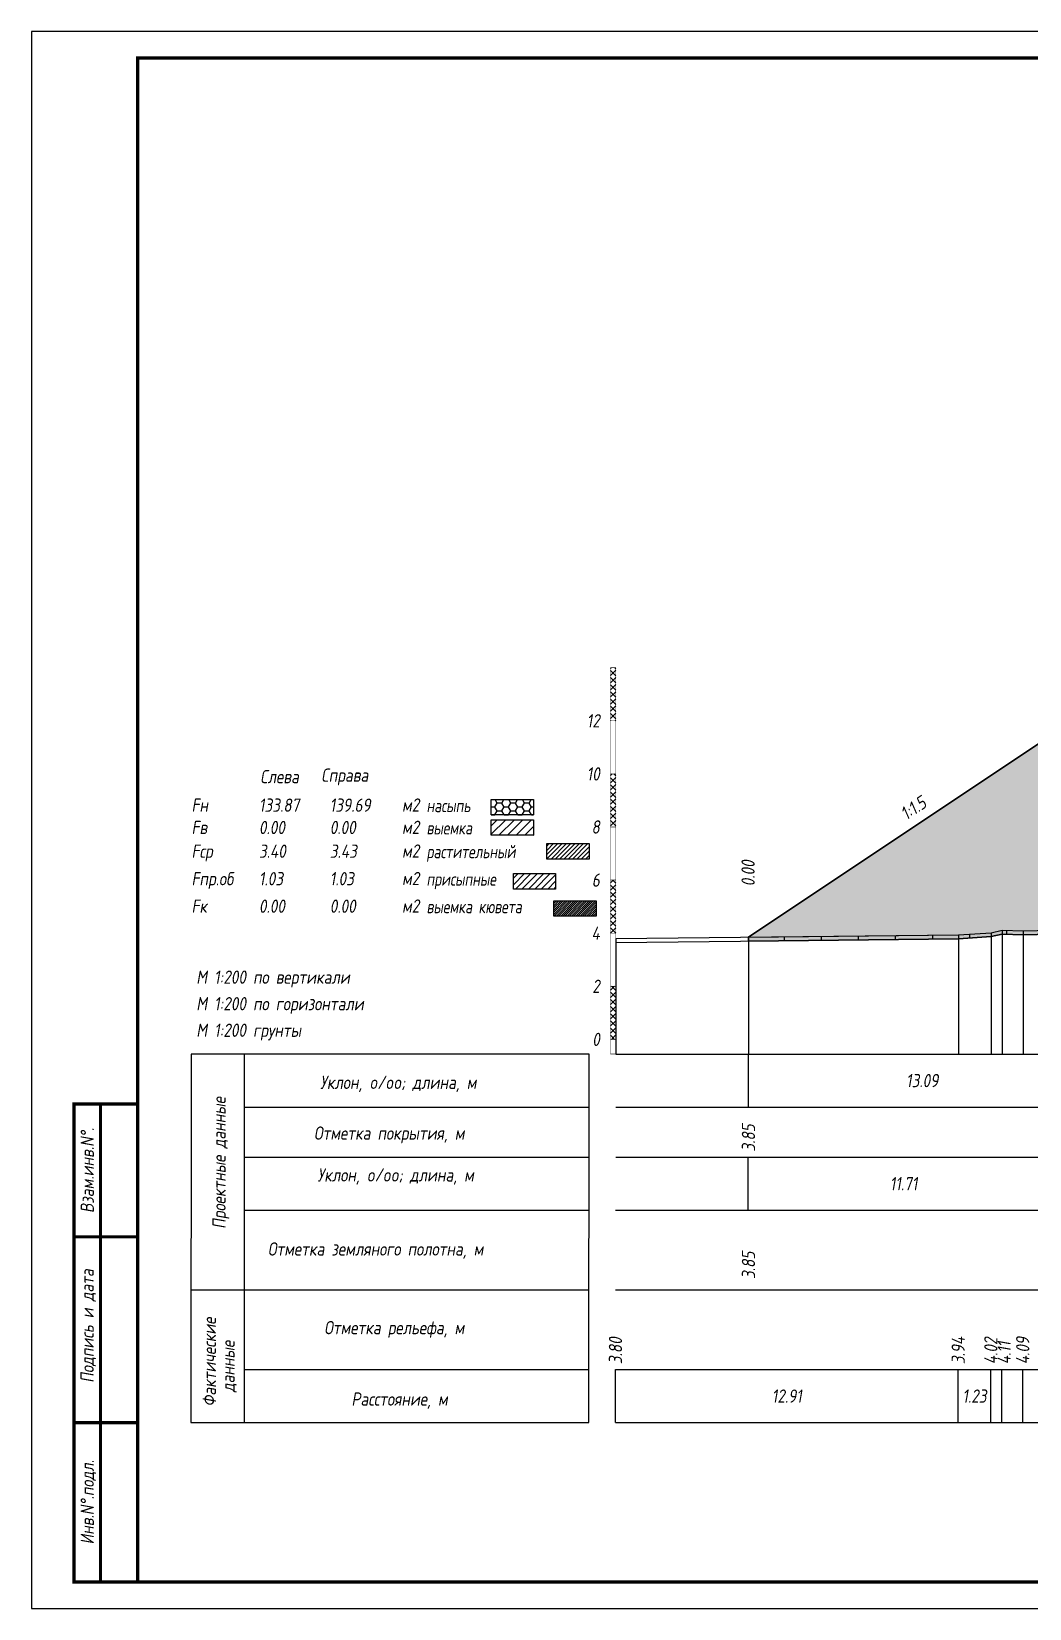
# Model space of a CAD drawing. Extents: x -717 to 1451, y -133302 to 233.
# Drawn here: x -30.1 to 157.9, y -102909.4 to -102612.4 of the extents above; entities that cross this region are included whole.
import ezdxf
from ezdxf.enums import TextEntityAlignment as Align

# ---------------------------------------------------------------- set-up
doc = ezdxf.new("R2010")
doc.units = 0
for name, color, linetype in [('Зарамочное оформление', 7, 'Continuous'), ('Код_510', 7, 'Continuous'), ('Код_514', 1, 'Continuous'), ('Код_516', 1, 'Continuous'), ('Контур_0', 7, 'Continuous'), ('Контур_508', 7, 'Continuous'), ('Контур_512', 7, 'Continuous'), ('Контур_513', 7, 'Continuous'), ('Контур_818', 7, 'Continuous'), ('Красный поперечник', 1, 'Continuous'), ('Линейка абсолютных высот', 7, 'Continuous'), ('Объем выемки', 7, 'Continuous'), ('Объем кюветов', 7, 'Continuous'), ('Объем насыпи', 7, 'Continuous'), ('Объем присыпных обочин', 7, 'Continuous'), ('Объем срезки растительного слоя', 7, 'Continuous'), ('Объём_2650', 7, 'Continuous'), ('Объём_2661', 7, 'Continuous'), ('Объём_2666', 7, 'Continuous'), ('Объём_2667', 7, 'Continuous'), ('Объём_2668', 7, 'Continuous'), ('Объём_2669', 7, 'Continuous'), ('Объём_2675', 7, 'Continuous'), ('Рабочие отметки', 7, 'Continuous'), ('Таблица', 7, 'Continuous'), ('Уклоны проезжей части', 7, 'Continuous'), ('Черный поперечник', 3, 'Continuous')]:
    doc.layers.add(name, color=color, linetype=linetype)
for name, color, linetype, true_color in [('Контур_2570', 7, 'Continuous', 0x80ff00), ('Контур_2736', 4, 'Continuous', 0x00ffff), ('Контур_2737', 4, 'Continuous', 0x00ffff), ('Контур_2738', 4, 'Continuous', 0x00ffff), ('Контур_2739', 4, 'Continuous', 0x00ffff), ('Контур_2741', 4, 'Continuous', 0x00ffff), ('Контур_2742', 4, 'Continuous', 0x00ffff), ('Контур_2743', 4, 'Continuous', 0x00ffff), ('Контур_2744', 7, 'Continuous', 0xa4ffff), ('Контур_2745', 7, 'Continuous', 0xa4ffff), ('Контур_2747', 4, 'Continuous', 0x00ffff), ('Контур_2748', 4, 'Continuous', 0x00ffff), ('Контур_2749', 4, 'Continuous', 0x00ffff), ('Контур_2750', 4, 'Continuous', 0x00ffff), ('Контур_2751', 4, 'Continuous', 0x00ffff), ('Контур_2752', 4, 'Continuous', 0x00ffff), ('Контур_703', 4, 'Continuous', 0x00ffff), ('Контур_705', 4, 'Continuous', 0x00ffff), ('Контур_707', 4, 'Continuous', 0x00ffff), ('Контур_720', 131, 'Continuous', 0xaaffff), ('Объём_2563', 7, 'Continuous', 0xff8000), ('Объём_2570', 7, 'Continuous', 0x80ff00), ('Объём_2600', 7, 'Continuous', 0x808000), ('Объём_2620', 2, 'Continuous', 0xffff00)]:
    doc.layers.add(name, color=color, linetype=linetype, true_color=true_color)
doc.styles.add('М', font='romand.shx', dxfattribs={"width": 0.8, "oblique": 10, "height": 2.5})
pattern_1 = [(45.0000013, (0, 0), (-0.6735192404, 0.673519211), []), (135.0000003, (0, 0), (-0.673519222, -0.67351923), [])]
pattern_2 = [(0, (0, 0), (0, 6.985), [5.08, -1.905]), (90, (0, 0), (-6.985, 4e-16), [5.08, -1.905])]

# ---------------------------------------------------------------- blocks, each defined once
blk = doc.blocks.new('условные обозначения')
at = {"layer": 'Объём_2563'}
h = blk.add_hatch(dxfattribs=at)
h.set_pattern_fill('ANSI31', color=256, scale=0.3)
h.set_pattern_definition([(45, (-34.5, -100.5), (-0.673519, 0.673519), [])])
h.paths.add_polyline_path([(18.26, 7.53), (27.08, 7.53), (27.08, 4.62), (18.26, 4.62)])
at = {"layer": 'Объём_2570'}
h = blk.add_hatch(dxfattribs=at)
h.set_pattern_fill('ANSI31', color=3, scale=0.2)
h.set_pattern_definition([(45, (-32.9034, -100.5), (-0.4490128, 0.4490128), [])])
h.paths.add_polyline_path([(25.29, 13.16), (34.12, 13.16), (34.12, 10.25), (25.29, 10.25)])
at = {"layer": 'Объём_2600'}
h = blk.add_hatch(dxfattribs=at)
h.set_pattern_fill('ANSI31', color=6, scale=0.4)
h.set_pattern_definition([(45, (-34.5, -100.5), (-0.898026, 0.898026), [])])
h.paths.add_polyline_path([(13.63, 17.67), (22.46, 17.67), (22.46, 14.76), (13.63, 14.76)])
at = {"layer": 'Объём_2620'}
h = blk.add_hatch(dxfattribs=at)
h.set_pattern_fill('ANSI31', color=2, scale=0.1)
h.set_pattern_definition([(45, (-33.755, -100.5), (-0.2245064, 0.2245064), [])])
h.paths.add_polyline_path([(26.75, 2.41), (35.57, 2.41), (35.57, -0.5), (26.75, -0.5)])
at = {"layer": 'Объём_2650'}
h = blk.add_hatch(dxfattribs=at)
h.set_pattern_fill('HONEY', color=5, scale=0.3)
h.set_pattern_definition([(0, (-34.5, -100.5), (1.42875, 0.824889), [0.9525, -1.905]), (120, (-34.5, -100.5), (-1.42875, 0.824889), [0.9525, -1.905]), (60, (-34.5, -100.5), (3e-09, 1.6497784), [-1.905, 0.9525])])
h.paths.add_polyline_path([(13.63, 21.49), (22.46, 21.49), (22.46, 18.58), (13.63, 18.58)])
at = {"layer": 'Объём_2563'}
blk.add_lwpolyline([(18.26, 7.53), (27.08, 7.53), (27.08, 4.62), (18.26, 4.62)], close=True, dxfattribs=at)
at = {"layer": 'Объём_2620', "color": 2}
blk.add_lwpolyline([(26.75, 2.41), (35.57, 2.41), (35.57, -0.5), (26.75, -0.5)], close=True, dxfattribs=at)
at = {"layer": 'Объём_2650', "color": 5}
blk.add_lwpolyline([(13.63, 21.49), (22.46, 21.49), (22.46, 18.58), (13.63, 18.58)], close=True, dxfattribs=at)
at = {"layer": 'Объём_2650', "color": 6}
blk.add_lwpolyline([(13.63, 17.67), (22.46, 17.67), (22.46, 14.76), (13.63, 14.76)], close=True, dxfattribs=at)
at = {"layer": 'Объём_2650', "color": 3}
blk.add_lwpolyline([(25.29, 13.16), (34.12, 13.16), (34.12, 10.25), (25.29, 10.25)], close=True, dxfattribs=at)
at = {"layer": 'Объем насыпи', "color": 1, "style": 'М', "oblique": 10, "width": 0.8}
for s, p in [('насыпь', (0.09, 19.09)), ('выемка', (0.09, 14.89)), ('растительный', (0.09, 10.42)), ('присыпные', (0.09, 5.24)), ('выемка кювета', (0.09, 0.06))]:
    blk.add_text(s, height=2.5, dxfattribs=at).set_placement(p)

msp = doc.modelspace()

# ---------------------------------------------------------------- hatches: boundary and pattern name
at = {"transparency": 33554681}
h = msp.add_hatch(dxfattribs=at)
h.set_pattern_fill('ANGLE', color=256)
h.set_pattern_definition(pattern_2)
h.paths.add_polyline_path([(218.21, -102784.744), (215.755, -102784.787), (214.901, -102783.654), (213.308, -102783.551), (205.724, -102783.426), (162.005, -102782.439), (156.714, -102782.553), (152.785, -102782.425), (150.707, -102782.894), (144.564, -102783.3), (105, -102783.729), (105, -102782.979), (144.564, -102782.55), (150.707, -102782.144), (152.785, -102781.675), (156.714, -102781.803), (162.005, -102781.689), (205.724, -102782.676), (213.308, -102782.801), (214.901, -102782.904), (215.755, -102784.037), (218.21, -102783.994)])
h = msp.add_hatch(dxfattribs=at)
h.set_pattern_fill('ANGLE', color=256)
h.set_pattern_definition(pattern_2)
h.paths.add_polyline_path([(218.21, -102784.744), (215.755, -102784.787), (214.901, -102783.654), (213.308, -102783.551), (205.724, -102783.426), (162.005, -102782.439), (156.714, -102782.553), (152.785, -102782.425), (150.707, -102782.894), (144.564, -102783.3), (105, -102783.729), (105, -102782.979), (144.564, -102782.55), (150.707, -102782.144), (152.785, -102781.675), (156.714, -102781.803), (162.005, -102781.689), (205.724, -102782.676), (213.308, -102782.801), (214.901, -102782.904), (215.755, -102784.037), (218.21, -102783.994)])
at = {"layer": 'Линейка абсолютных высот'}
h = msp.add_hatch(dxfattribs=at)
h.set_pattern_fill('ANSI37', scale=0.3, style=0)
h.set_pattern_definition(pattern_1)
h.paths.add_polyline_path([(80, -102742.24), (80, -102732.24), (79, -102732.24), (79, -102742.24)])
h = msp.add_hatch(dxfattribs=at)
h.set_pattern_fill('ANSI37', scale=0.3, style=0)
h.set_pattern_definition(pattern_1)
h.paths.add_polyline_path([(80, -102762.24), (80, -102752.24), (79, -102752.24), (79, -102762.24)])
h = msp.add_hatch(dxfattribs=at)
h.set_pattern_fill('ANSI37', scale=0.3, style=0)
h.set_pattern_definition(pattern_1)
h.paths.add_polyline_path([(80, -102782.24), (80, -102772.24), (79, -102772.24), (79, -102782.24)])
h = msp.add_hatch(dxfattribs=at)
h.set_pattern_fill('ANSI37', scale=0.3, style=0)
h.set_pattern_definition(pattern_1)
h.paths.add_polyline_path([(80, -102802.24), (80, -102792.24), (79, -102792.24), (79, -102802.24)])
at = {"layer": 'Объём_2600'}
h = msp.add_hatch(dxfattribs=at)
h.set_pattern_fill('HONEY', color=5, scale=0.3)
h.paths.add_polyline_path([(105, -102782.979), (163.568, -102743.933), (218.21, -102742.294), (218.21, -102784.744), (215.755, -102784.787), (214.901, -102783.654), (213.308, -102783.551), (205.724, -102783.426), (162.005, -102782.439), (156.714, -102782.553), (152.785, -102782.425), (150.707, -102782.894), (144.564, -102783.3), (105, -102783.729)])

# ---------------------------------------------------------------- linework, layer by layer
at = {"layer": 'Код_510'}
for p, q in [((79.946, -102874.421), (79.946, -102864.421)), ((144.51, -102874.421), (144.51, -102864.421)), ((150.652, -102874.421), (150.652, -102864.421)), ((152.731, -102874.421), (152.731, -102864.421)), ((156.66, -102874.421), (156.66, -102864.421))]:
    msp.add_line(p, q, dxfattribs=at)
at = {"layer": 'Код_514'}
msp.add_line((105, -102815), (105, -102805), dxfattribs=at)
at = {"layer": 'Код_516'}
msp.add_line((104.946, -102834.421), (104.946, -102824.421), dxfattribs=at)
at = {"layer": 'Контур_0', "flags": 128}
for points in [[(170.46, -102739.339), (105, -102782.979), (105, -102782.979), (105, -102782.979), (105, -102782.979), (105, -102782.979), (105, -102782.979), (105, -102782.979), (105, -102782.979), (105, -102782.979), (105, -102782.979), (105, -102782.979), (105, -102782.979), (105, -102782.979), (105, -102782.979), (105, -102782.979)], [(170.46, -102739.339), (105, -102782.979), (105, -102782.979), (105, -102782.979), (105, -102782.979), (105, -102782.979), (105, -102782.979), (105, -102782.979), (105, -102782.979), (105, -102782.979), (105, -102782.979), (105, -102782.979), (105, -102782.979), (105, -102782.979), (105, -102782.979), (105, -102782.979), (105, -102782.979), (105, -102782.979), (105, -102782.979), (105, -102782.979), (105, -102782.979), (105, -102782.979), (105, -102782.979), (105, -102782.979), (105, -102782.979), (105, -102782.979), (105, -102782.979), (105, -102782.979), (105, -102782.979), (105, -102782.979)]]:
    msp.add_lwpolyline(points, dxfattribs=at)
at = {"layer": 'Контур_2570', "flags": 128}
msp.add_lwpolyline([(80, -102783.999), (144.564, -102783.3), (150.707, -102782.894), (152.785, -102782.425), (156.714, -102782.553), (162.005, -102782.439), (205.724, -102783.426), (213.308, -102783.551), (214.901, -102783.654), (215.755, -102784.787), (218.21, -102784.744), (220.164, -102784.71), (260.299, -102784.752), (266.732, -102784.771), (269.33, -102784.697), (289.048, -102784.33), (323.942, -102783.951), (357.437, -102785.75)], dxfattribs=at)
at = {"layer": 'Контур_2736', "flags": 128}
msp.add_lwpolyline([(170.46, -102739.339), (105, -102782.979)], dxfattribs=at)
at = {"layer": 'Контур_2737', "flags": 128}
msp.add_lwpolyline([(105, -102782.979), (105, -102782.979)], dxfattribs=at)
at = {"layer": 'Контур_2738', "flags": 128}
msp.add_lwpolyline([(105, -102782.979), (105, -102782.979)], dxfattribs=at)
at = {"layer": 'Контур_2739', "flags": 128}
msp.add_lwpolyline([(105, -102782.979), (105, -102782.979)], dxfattribs=at)
at = {"layer": 'Контур_2741', "flags": 128}
msp.add_lwpolyline([(105, -102782.979), (105, -102782.979)], dxfattribs=at)
at = {"layer": 'Контур_2742', "flags": 128}
msp.add_lwpolyline([(105, -102782.979), (105, -102782.979)], dxfattribs=at)
at = {"layer": 'Контур_2743', "flags": 128}
msp.add_lwpolyline([(105, -102782.979), (105, -102782.979)], dxfattribs=at)
at = {"layer": 'Контур_2744', "flags": 128}
msp.add_lwpolyline([(105, -102782.979), (105, -102782.979)], dxfattribs=at)
msp.add_lwpolyline([(105, -102782.979), (105, -102782.979)], dxfattribs=at)
msp.add_lwpolyline([(105, -102782.979), (105, -102782.979)], dxfattribs=at)
msp.add_lwpolyline([(105, -102782.979), (105, -102782.979)], dxfattribs=at)
msp.add_lwpolyline([(105, -102782.979), (105, -102782.979)], dxfattribs=at)
msp.add_lwpolyline([(105, -102782.979), (105, -102782.979)], dxfattribs=at)
at = {"layer": 'Контур_2745', "flags": 128}
msp.add_lwpolyline([(105, -102782.979), (105, -102782.979)], dxfattribs=at)
msp.add_lwpolyline([(105, -102782.979), (105, -102782.979)], dxfattribs=at)
msp.add_lwpolyline([(105, -102782.979), (105, -102782.979)], dxfattribs=at)
msp.add_lwpolyline([(105, -102782.979), (105, -102782.979)], dxfattribs=at)
msp.add_lwpolyline([(105, -102782.979), (105, -102782.979)], dxfattribs=at)
msp.add_lwpolyline([(105, -102782.979), (105, -102782.979)], dxfattribs=at)
at = {"layer": 'Контур_2747', "flags": 128}
msp.add_lwpolyline([(105, -102782.979), (105, -102782.979)], dxfattribs=at)
at = {"layer": 'Контур_2748', "flags": 128}
msp.add_lwpolyline([(105, -102782.979), (105, -102782.979)], dxfattribs=at)
at = {"layer": 'Контур_2749', "flags": 128}
msp.add_lwpolyline([(105, -102782.979), (105, -102782.979)], dxfattribs=at)
at = {"layer": 'Контур_2750', "flags": 128}
msp.add_lwpolyline([(105, -102782.979), (105, -102782.979)], dxfattribs=at)
at = {"layer": 'Контур_2751', "flags": 128}
msp.add_lwpolyline([(105, -102782.979), (105, -102782.979)], dxfattribs=at)
at = {"layer": 'Контур_2752', "flags": 128}
msp.add_lwpolyline([(105, -102782.979), (105, -102782.979)], dxfattribs=at)
at = {"layer": 'Контур_508', "flags": 128}
msp.add_lwpolyline([(105, -102782.979), (163.568, -102743.933), (218.21, -102742.294), (272.851, -102743.933), (332.437, -102783.657)], dxfattribs=at)
at = {"layer": 'Контур_512', "flags": 128}
msp.add_lwpolyline([(105, -102782.979), (163.568, -102743.933), (218.21, -102742.294), (272.851, -102743.933), (332.437, -102783.657)], dxfattribs=at)
at = {"layer": 'Контур_513', "flags": 128}
msp.add_lwpolyline([(105, -102782.979), (163.568, -102743.933), (218.21, -102742.294), (272.851, -102743.933), (332.437, -102783.657)], dxfattribs=at)
at = {"layer": 'Контур_703', "flags": 128}
for points in [[(170.46, -102739.339), (105, -102782.979)], [(105, -102782.979), (105, -102782.979)]]:
    msp.add_lwpolyline(points, dxfattribs=at)
at = {"layer": 'Контур_705', "flags": 128}
msp.add_lwpolyline([(105, -102782.979), (105, -102782.979)], dxfattribs=at)
at = {"layer": 'Контур_707', "flags": 128}
msp.add_lwpolyline([(105, -102782.979), (105, -102782.979)], dxfattribs=at)
at = {"layer": 'Контур_720', "flags": 128}
msp.add_lwpolyline([(105, -102782.979), (105, -102782.979)], dxfattribs=at)
at = {"layer": 'Контур_818', "flags": 128}
msp.add_lwpolyline([(105, -102783.729), (144.564, -102783.3), (150.707, -102782.894), (152.785, -102782.425), (156.714, -102782.553), (162.005, -102782.439), (205.724, -102783.426), (213.308, -102783.551), (214.901, -102783.654), (215.755, -102784.787), (218.21, -102784.744), (220.164, -102784.71), (260.299, -102784.752), (266.732, -102784.771), (269.33, -102784.697), (289.048, -102784.33), (323.942, -102783.951), (332.437, -102784.407)], dxfattribs=at)
at = {"layer": 'Красный поперечник'}
for q in [(170.46, -102739.339), (105, -102805)]:
    msp.add_line((105, -102782.979), q, dxfattribs=at)
at = {"layer": 'Линейка абсолютных высот', "color": 7, "const_width": 0.1, "flags": 128}
for points in [[(80, -102742.24), (80, -102732.24), (79, -102732.24), (79, -102742.24), (80, -102742.24)], [(80, -102752.24), (80, -102742.24), (79, -102742.24), (79, -102752.24), (80, -102752.24)], [(80, -102762.24), (80, -102752.24), (79, -102752.24), (79, -102762.24), (80, -102762.24)], [(80, -102772.24), (80, -102762.24), (79, -102762.24), (79, -102772.24), (80, -102772.24)], [(80, -102782.24), (80, -102772.24), (79, -102772.24), (79, -102782.24), (80, -102782.24)], [(80, -102792.24), (80, -102782.24), (79, -102782.24), (79, -102792.24), (80, -102792.24)], [(80, -102802.24), (80, -102792.24), (79, -102792.24), (79, -102802.24), (80, -102802.24)], [(80, -102805), (80, -102802.24), (79, -102802.24), (79, -102805), (80, -102805)]]:
    msp.add_lwpolyline(points, dxfattribs=at)
at = {"layer": 'Объём_2570', "flags": 128}
msp.add_lwpolyline([(218.21, -102784.744), (215.755, -102784.787), (214.901, -102783.654), (213.308, -102783.551), (205.724, -102783.426), (162.005, -102782.439), (156.714, -102782.553), (152.785, -102782.425), (150.707, -102782.894), (144.564, -102783.3), (105, -102783.729), (105, -102782.979), (144.564, -102782.55), (150.707, -102782.144), (152.785, -102781.675), (156.714, -102781.803), (162.005, -102781.689), (205.724, -102782.676), (213.308, -102782.801), (214.901, -102782.904), (215.755, -102784.037), (218.21, -102783.994), (218.21, -102784.744), (218.21, -102784.744)], dxfattribs=at)
at = {"layer": 'Объём_2600', "color": 5, "flags": 128}
msp.add_lwpolyline([(105, -102782.979), (163.568, -102743.933), (218.21, -102742.294), (218.21, -102784.744), (215.755, -102784.787), (214.901, -102783.654), (213.308, -102783.551), (205.724, -102783.426), (162.005, -102782.439), (156.714, -102782.553), (152.785, -102782.425), (150.707, -102782.894), (144.564, -102783.3), (105, -102783.729), (105, -102782.979), (105, -102782.979)], dxfattribs=at)
at = {"layer": 'Объём_2661', "flags": 128}
msp.add_lwpolyline([(170.46, -102739.339), (105, -102782.979)], dxfattribs=at)
at = {"layer": 'Объём_2666', "flags": 128}
msp.add_lwpolyline([(170.46, -102739.339), (105, -102782.979)], dxfattribs=at)
at = {"layer": 'Объём_2667', "flags": 128}
msp.add_lwpolyline([(105, -102782.979), (105, -102782.979)], dxfattribs=at)
msp.add_lwpolyline([(105, -102782.979), (105, -102782.979)], dxfattribs=at)
at = {"layer": 'Объём_2668', "flags": 128}
msp.add_lwpolyline([(105, -102782.979), (105, -102782.979)], dxfattribs=at)
msp.add_lwpolyline([(105, -102782.979), (105, -102782.979)], dxfattribs=at)
at = {"layer": 'Объём_2669', "flags": 128}
msp.add_lwpolyline([(105, -102782.979), (105, -102782.979)], dxfattribs=at)
msp.add_lwpolyline([(105, -102782.979), (105, -102782.979)], dxfattribs=at)
at = {"layer": 'Объём_2675', "flags": 128}
msp.add_lwpolyline([(105, -102782.979), (105, -102782.979)], dxfattribs=at)
msp.add_lwpolyline([(105, -102782.979), (105, -102782.979)], dxfattribs=at)
msp.add_lwpolyline([(105, -102782.979), (105, -102782.979)], dxfattribs=at)
msp.add_lwpolyline([(105, -102782.979), (105, -102782.979)], dxfattribs=at)
msp.add_lwpolyline([(105, -102782.979), (105, -102782.979)], dxfattribs=at)
msp.add_lwpolyline([(105, -102782.979), (105, -102782.979)], dxfattribs=at)
msp.add_lwpolyline([(105, -102782.979), (105, -102782.979)], dxfattribs=at)
msp.add_lwpolyline([(105, -102782.979), (105, -102782.979)], dxfattribs=at)
msp.add_lwpolyline([(105, -102782.979), (105, -102782.979)], dxfattribs=at)
msp.add_lwpolyline([(105, -102782.979), (105, -102782.979)], dxfattribs=at)
msp.add_lwpolyline([(105, -102782.979), (105, -102782.979)], dxfattribs=at)
msp.add_lwpolyline([(105, -102782.979), (105, -102782.979)], dxfattribs=at)
at = {"layer": 'Таблица'}
for p, q in [((80, -102805), (357.437, -102805)), ((80, -102815), (357.437, -102815)), ((80, -102824.421), (357.437, -102824.421)), ((79.946, -102834.421), (357.383, -102834.421)), ((79.946, -102849.421), (357.383, -102849.421)), ((79.946, -102864.421), (357.383, -102864.421)), ((79.946, -102874.421), (357.383, -102874.421))]:
    msp.add_line(p, q, dxfattribs=at)
at = {"layer": 'Таблица', "linetype": 'Continuous', "flags": 128}
for points in [[(0, -102805), (-0.054, -102874.421)], [(75, -102805), (0, -102805)], [(10, -102805), (10, -102874.421)], [(74.946, -102874.421), (75, -102805)], [(10, -102815), (75, -102815)], [(10, -102824.421), (75, -102824.421)], [(9.946, -102834.421), (74.946, -102834.421)], [(-0.054, -102849.421), (74.946, -102849.421)], [(9.946, -102864.421), (74.946, -102864.421)], [(-0.054, -102874.421), (74.946, -102874.421)]]:
    msp.add_lwpolyline(points, dxfattribs=at)
at = {"layer": 'Черный поперечник', "color": 7}
for p, q in [((144.564, -102782.55), (144.564, -102805)), ((150.707, -102782.144), (150.707, -102805)), ((152.785, -102781.675), (152.785, -102805)), ((156.714, -102781.803), (156.714, -102805)), ((80, -102783.249), (80, -102805))]:
    msp.add_line(p, q, dxfattribs=at)
at = {"layer": 'Черный поперечник', "flags": 128}
msp.add_lwpolyline([(80, -102783.249), (144.564, -102782.55), (150.707, -102782.144), (152.785, -102781.675), (156.714, -102781.803), (162.005, -102781.689), (205.724, -102782.676), (213.308, -102782.801), (214.901, -102782.904), (215.755, -102784.037), (218.21, -102783.994), (220.164, -102783.96), (260.299, -102784.002), (266.732, -102784.021), (269.33, -102783.947), (289.048, -102783.58), (323.942, -102783.201), (357.437, -102785)], dxfattribs=at)

# ---------------------------------------------------------------- block references
at = {"layer": 'Объём_2570', "xscale": 0.9}
msp.add_blockref('условные обозначения', (44.274, -102778.538), dxfattribs=at)

# ---------------------------------------------------------------- texts
at = {"style": 'М', "oblique": 10, "width": 0.8}
msp.add_text('М 1:200 грунты', height=2.5, dxfattribs=at).set_placement((0.973, -102801.769))
at = {"layer": 'Код_510', "style": 'М', "oblique": 10, "width": 0.8}
for s, p in [('3.80', (79.946, -102863.421)), ('3.94', (144.51, -102863.421)), ('4.02', (150.652, -102863.421)), ('4.11', (153.152, -102863.421)), ('4.09', (156.66, -102863.421))]:
    msp.add_text(s, height=2.5, rotation=90, dxfattribs=at).set_placement(p, align=Align.MIDDLE_LEFT)
for s, p in [('12.91', (112.228, -102869.421)), ('1.23', (147.581, -102869.421))]:
    msp.add_text(s, height=2.5, dxfattribs=at).set_placement(p, align=Align.MIDDLE_CENTER)
at = {"layer": 'Код_514', "style": 'М', "oblique": 10, "width": 0.8}
msp.add_text('13.09', height=2.5, dxfattribs=at).set_placement((137.73, -102810), align=Align.MIDDLE_CENTER)
msp.add_text('3.85', height=2.5, rotation=90, dxfattribs=at).set_placement((105, -102823.382), align=Align.MIDDLE_LEFT)
at = {"layer": 'Код_516', "style": 'М', "oblique": 10, "width": 0.8}
msp.add_text('11.71', height=2.5, dxfattribs=at).set_placement((134.23, -102829.421), align=Align.MIDDLE_CENTER)
msp.add_text('3.85', height=2.5, rotation=90, dxfattribs=at).set_placement((105, -102847.371), align=Align.MIDDLE_LEFT)
at = {"layer": 'Линейка абсолютных высот', "style": 'М', "oblique": 10, "width": 0.8}
for s, p in [('12', (77, -102742.24)), ('10', (77, -102752.24)), ('8', (77, -102762.24)), ('6', (77, -102772.24)), ('4', (77, -102782.24)), ('2', (77, -102792.24)), ('0', (77, -102802.24))]:
    msp.add_text(s, height=2.5, dxfattribs=at).set_placement(p, align=Align.MIDDLE_RIGHT)
at = {"layer": 'Объем выемки', "style": 'М', "oblique": 10, "width": 0.8}
for s, p in [('Fв', (0.085, -102763.581)), ('0.00', (12.785, -102763.581)), ('0.00', (26.126, -102763.581)), ('м2', (39.731, -102763.548))]:
    msp.add_text(s, height=2.5, dxfattribs=at).set_placement(p)
at = {"layer": 'Объем кюветов', "style": 'М', "oblique": 10, "width": 0.8}
for s, p in [('Fк', (0.085, -102778.406)), ('0.00', (12.785, -102778.406)), ('0.00', (26.126, -102778.406)), ('м2', (39.731, -102778.373))]:
    msp.add_text(s, height=2.5, dxfattribs=at).set_placement(p)
at = {"layer": 'Объем насыпи', "style": 'М', "oblique": 10, "width": 0.8}
for s, p in [('Слева', (13.029, -102753.996)), ('Справа', (24.522, -102753.728)), ('Fн', (0.085, -102759.376)), ('133.87', (12.785, -102759.376)), ('139.69', (26.126, -102759.376)), ('м2', (39.731, -102759.343))]:
    msp.add_text(s, height=2.5, dxfattribs=at).set_placement(p)
at = {"layer": 'Объем присыпных обочин', "style": 'М', "oblique": 10, "width": 0.8}
for s, p in [('Fпр.об', (0.085, -102773.228)), ('1.03', (12.785, -102773.228)), ('1.03', (26.126, -102773.228)), ('м2', (39.731, -102773.194))]:
    msp.add_text(s, height=2.5, dxfattribs=at).set_placement(p)
at = {"layer": 'Объем срезки растительного слоя', "style": 'М', "oblique": 10, "width": 0.8}
for s, p in [('Fср', (0.085, -102768.049)), ('3.40', (12.785, -102768.049)), ('3.43', (26.126, -102768.049)), ('м2', (39.731, -102768.015))]:
    msp.add_text(s, height=2.5, dxfattribs=at).set_placement(p)
at = {"layer": 'Рабочие отметки', "color": 1, "style": 'М', "oblique": 10, "width": 0.8}
msp.add_text('0.00', height=2.5, rotation=90, dxfattribs=at).set_placement((104.922, -102773.41), align=Align.MIDDLE_LEFT)
at = {"layer": 'Таблица', "style": 'М', "oblique": 10, "width": 0.8}
for s, p in [('М 1:200 по вертикали', (0.973, -102791.769)), ('М 1:200 по горизонтали', (0.973, -102796.769)), ('Уклон, o/oo; длина, м', (24.315, -102811.584)), ('Отметка покрытия, м', (23.148, -102821.139)), ('Уклон, o/oo; длина, м', (23.824, -102829.017)), ('Отметка земляного полотна, м', (14.462, -102842.965)), ('Отметка рельефа, м', (25.077, -102857.777)), ('Расстояние, м', (30.202, -102871.23))]:
    msp.add_text(s, height=2.5, dxfattribs=at).set_placement(p)
for s, p in [('Проектные данные ', (6.519, -102837.942)), ('Фактические ', (4.698, -102871.396)), ('данные', (8.204, -102868.691))]:
    msp.add_text(s, height=2.5, rotation=90, dxfattribs=at).set_placement(p)
at = {"layer": 'Уклоны проезжей части', "color": 1, "style": 'М', "oblique": 10, "width": 0.8}
msp.add_text('1:1.5', height=2.5, rotation=33.69007, dxfattribs=at).set_placement((137.175, -102760.327), align=Align.BOTTOM_CENTER)

# ---------------------------------------------------------------- wipeouts: each hides what was drawn before it
msp.add_wipeout([(-10.054, -102814.421), (-22.054, -102814.421), (-22.054, -102904.421), (-10.054, -102904.421)]).dxf.layer = 'Зарамочное оформление'

# ---------------------------------------------------------------- next in the draw order: linework, layer by layer
at = {"flags": 128}
msp.add_lwpolyline([(-30.054, -102909.421), (389.946, -102909.421), (389.946, -102612.421), (-30.054, -102612.421)], close=True, dxfattribs=at)
at = {"const_width": 0.6, "flags": 128}
msp.add_lwpolyline([(-10.054, -102904.421), (384.946, -102904.421), (384.946, -102617.421), (-10.054, -102617.421)], close=True, dxfattribs=at)
at = {"layer": 'Зарамочное оформление', "linetype": 'Continuous', "lineweight": -3, "const_width": 0.6, "flags": 128}
for points in [[(-10.054, -102904.421), (-22.054, -102904.421), (-22.054, -102814.421), (-10.054, -102814.421)], [(-17.054, -102904.421), (-17.054, -102814.421)], [(-22.054, -102839.421), (-10.054, -102839.421)], [(-22.054, -102874.421), (-10.054, -102874.421)]]:
    msp.add_lwpolyline(points, dxfattribs=at)

# ---------------------------------------------------------------- next in the draw order: texts
at = {"layer": 'Зарамочное оформление', "lineweight": 15, "style": 'М', "oblique": 10, "width": 0.8}
for s, p in [('Взам.инв.N%%d.', (-19.554, -102826.921)), ('Подпись и дата', (-19.572, -102856.227)), ('Инв.N%%d.подл.', (-19.554, -102889.421))]:
    msp.add_text(s, height=2.5, rotation=90, dxfattribs=at).set_placement(p, align=Align.MIDDLE_CENTER)

doc.saveas('drawing.dxf')
